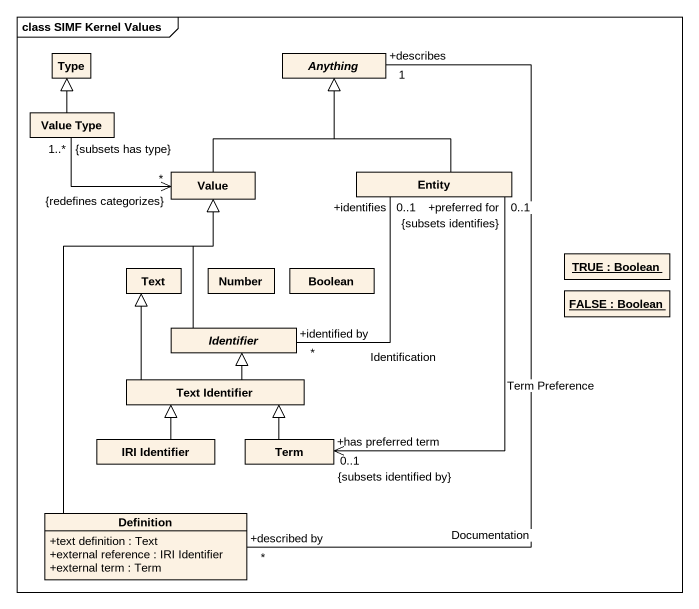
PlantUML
@startuml
mainframe class SIMF Kernel Values
hide circle
hide empty members
skinparam classAttributeIconSize 0
class Type
abstract class Anything
class "Value Type" as Value_Type
class Value
class "Entity" as Entity_
object "TRUE : Boolean" as TRUE
class Text
class Number
class Boolean
object "FALSE : Boolean" as FALSE
abstract class Identifier
class "Text Identifier" as Text_Identifier
class "IRI Identifier" as IRI_Identifier
class Term
class Definition {
  +text definition : Text
  +external reference : IRI Identifier
  +external term : Term
}
Value_Type -up-|> Type
Value_Type "1..*\n{subsets has type}" -right-> "*\n{redefines categorizes}" Value
Value -up-|> Anything
Entity_ -up-|> Anything
Entity_ "+preferred for\n0..1\n{subsets identifies}" --> "+has preferred term\n0..1\n{subsets identified by}" Term : Term Preference
Identifier -up-|> Value
Identifier "+identified by\n*" -up- "+identifies\n0..1" Entity_ : Identification
Text_Identifier -up-|> Text
Text_Identifier -up-|> Identifier
IRI_Identifier -up-|> Text_Identifier
Term -up-|> Text_Identifier
Definition "+described by\n*" -up- "+describes\n1" Anything : Documentation
Definition -up-|> Value
@enduml
